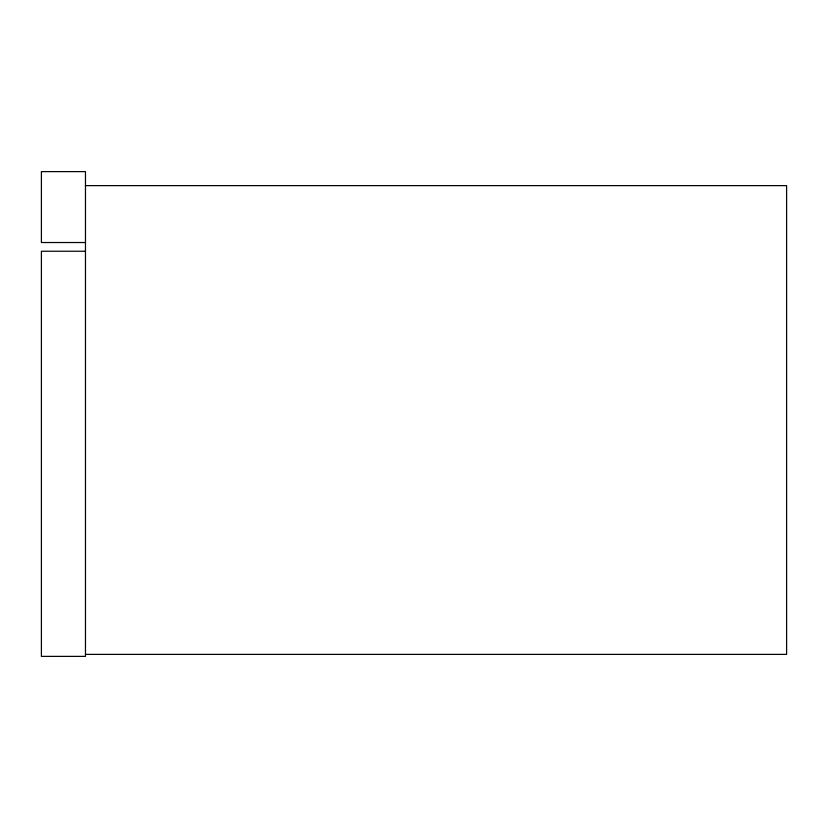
<?xml version="1.0" encoding="UTF-8"?>
<svg xmlns="http://www.w3.org/2000/svg" width="828" height="828" viewBox="0 0 828 828"><rect width="100%" height="100%" fill="white"/><g stroke="black" fill="none" stroke-linecap="round" stroke-linejoin="round"><path stroke-width="1.24" d="M85.47 185.627L786.6 185.627L786.6 654.389L85.47 654.389M85.47 242.532L41.4 242.532L41.4 171.613L85.47 171.613L85.47 656.387L41.4 656.387L41.4 251.236L85.47 251.236"/></g></svg>
